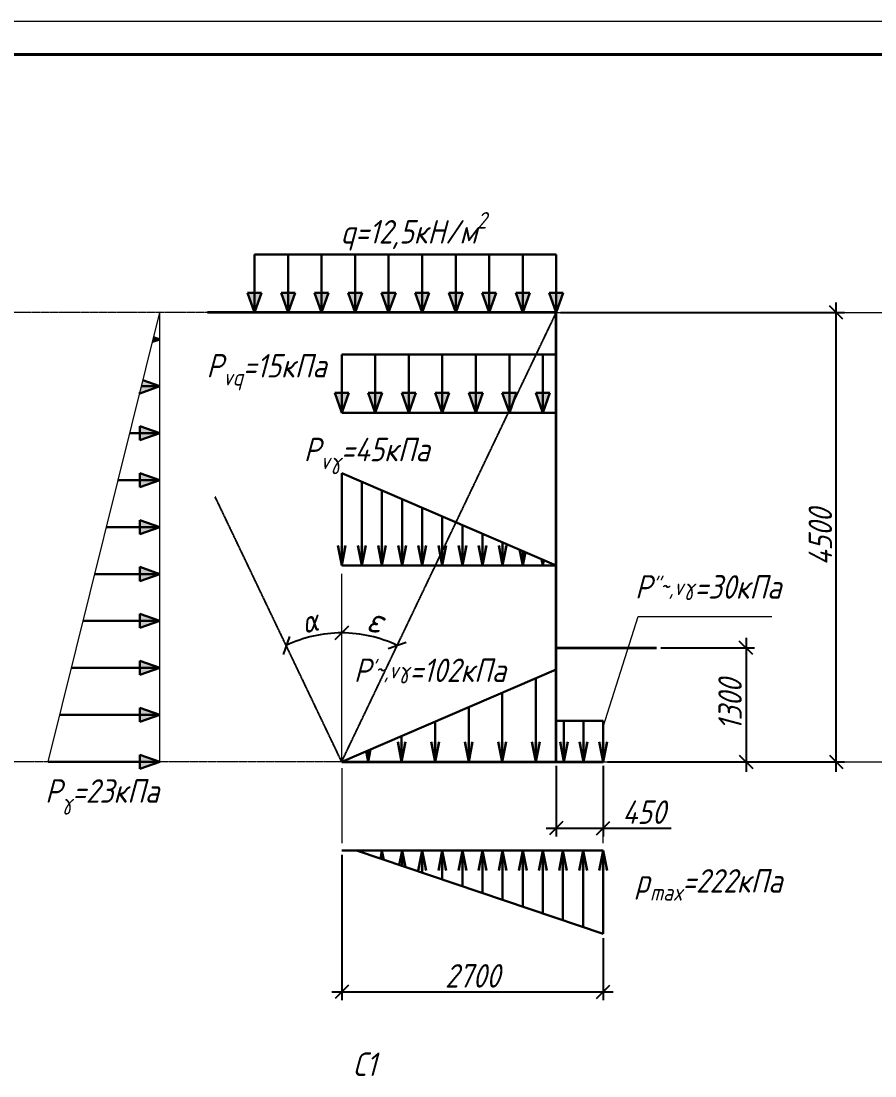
# Model space of a CAD drawing. Header units: millimetres. Extents: x -1004 to 900128, y -352756 to 107728.
# Drawn here: x 624064 to 636799, y -74635 to -58900 of the extents above; entities that cross this region are included whole.
import ezdxf

# ---------------------------------------------------------------- set-up
doc = ezdxf.new("R2010")
doc.units = ezdxf.units.MM
doc.linetypes.add('ACAD_ISO02W100', pattern=[15, 12, -3])
doc.linetypes.add('ACAD_ISO04W100', pattern=[30, 24, -3, 0, -3])
for name, color, linetype, lineweight in [('axles', 152, 'ACAD_ISO04W100', 20), ('basic', 95, 'Continuous', 30), ('frame', 173, 'Continuous', 40), ('hatch', 117, 'ACAD_ISO02W100', 25), ('size', 45, 'Continuous', 20), ('text', 13, 'Continuous', 20), ('thick', 42, 'Continuous', 35), ('thin', 153, 'Continuous', 18)]:
    doc.layers.add(name, color=color, linetype=linetype, lineweight=lineweight)
doc.styles.add('Structures', font='isocpeur.ttf', dxfattribs={"width": 0.85, "oblique": 15})
doc.styles.add('structures 5', font='isocpeur.ttf', dxfattribs={"width": 0.85, "oblique": 15, "height": 5})
doc.dimstyles.new('structures 3.5', dxfattribs={"dimtxt": 3.5, "dimasz": 2, "dimexe": 1.25, "dimexo": 0.625, "dimtad": 1, "dimtxsty": 'Structures', "dimblk": 'OBLIQUE', "dimcen": 2.5, "dimdle": 1.5, "dimadec": 0, "dimazin": 0, "dimtfac": 1, "dimtmove": 0, "dimatfit": 3, "dimfxl": 1, "dimarcsym": 0})

# ---------------------------------------------------------------- blocks, each defined once
blk = doc.blocks.new('_Oblique')
at = {"color": 0, "linetype": 'ByBlock', "lineweight": -2}
blk.add_line((-0.5, -0.5), (0.5, 0.5), dxfattribs=at)
blk = doc.blocks.new('*D1312')
at = {"layer": 'Defpoints', "color": 0, "transparency": 16777216}
for p in [(633541.9164979166, -68248.03548072313), (632746.5939600305, -69948.03548072313), (634876.6847062849, -69948.03548072313)]:
    blk.add_point(p, dxfattribs=at)
at = {"layer": 'size', "color": 0, "lineweight": -2, "transparency": 16777216}
for p, q in [((634876.6847062849, -68098.03548072313), (634876.6847062849, -70098.03548072313)), ((633604.4164979166, -68248.03548072313), (635001.6847062849, -68248.03548072313)), ((632809.0939600305, -69948.03548072313), (635001.6847062849, -69948.03548072313))]:
    blk.add_line(p, q, dxfattribs=at)
at = {"layer": 'size', "color": 0, "lineweight": -2, "transparency": 16777216, "xscale": 200, "yscale": 200, "zscale": 200}
for p, rotation in [((634876.6847062849, -68248.03548072313), 90), ((634876.6847062849, -69948.03548072313), 270)]:
    blk.add_blockref('_Oblique', p, dxfattribs=dict(at, rotation=rotation))
at = {"layer": 'size', "color": 0, "transparency": 16777216, "insert": (634639.1847062848, -69098.03548072331), "char_height": 350, "attachment_point": 5, "rotation": 90, "style": 'Structures'}
blk.add_mtext('1300', dxfattribs=at)
blk = doc.blocks.new('*D1313')
at = {"layer": 'Defpoints', "color": 0, "transparency": 16777216}
for p in [(632046.5939600302, -69948.0354807231), (632746.5939600302, -69948.0354807231), (632746.5939600302, -70937.75342193808)]:
    blk.add_point(p, dxfattribs=at)
at = {"layer": 'size', "color": 0, "lineweight": -2, "transparency": 16777216}
for p, q in [((632046.5939600302, -70010.5354807231), (632046.5939600302, -71062.75342193808)), ((632746.5939600302, -70010.5354807231), (632746.5939600302, -71062.75342193808)), ((631896.5939600302, -70937.75342193808), (632746.5939600302, -70937.75342193808)), ((632746.5939600302, -70937.75342193808), (633760.3761773811, -70937.75342193808))]:
    blk.add_line(p, q, dxfattribs=at)
at = {"layer": 'size', "color": 0, "lineweight": -2, "transparency": 16777216, "xscale": 200, "yscale": 200, "zscale": 200, "rotation": 180}
blk.add_blockref('_Oblique', (632046.5939600302, -70937.75342193808), dxfattribs=at)
at = {"layer": 'size', "color": 0, "lineweight": -2, "transparency": 16777216, "xscale": 200, "yscale": 200, "zscale": 200}
blk.add_blockref('_Oblique', (632746.5939600302, -70937.75342193808), dxfattribs=at)
at = {"layer": 'size', "color": 0, "transparency": 16777216, "insert": (633353.4850687056, -70700.25342193808), "char_height": 350, "attachment_point": 5, "style": 'Structures'}
blk.add_mtext('450', dxfattribs=at)
blk = doc.blocks.new('*D1314')
at = {"layer": 'Defpoints', "color": 0, "transparency": 16777216}
for p in [(632046.5939600305, -63248.03548072313), (636222.8869980572, -63248.03548072313), (632746.5939600305, -69948.03548072313)]:
    blk.add_point(p, dxfattribs=at)
at = {"layer": 'size', "color": 0, "lineweight": -2, "transparency": 16777216}
for p, q in [((632109.0939600305, -63248.03548072313), (636347.8869980572, -63248.03548072313)), ((636222.8869980572, -70098.03548072313), (636222.8869980572, -63098.03548072313)), ((632809.0939600305, -69948.03548072313), (636347.8869980572, -69948.03548072313))]:
    blk.add_line(p, q, dxfattribs=at)
at = {"layer": 'size', "color": 0, "lineweight": -2, "transparency": 16777216, "xscale": 200, "yscale": 200, "zscale": 200}
for p, rotation in [((636222.8869980572, -63248.03548072313), 90), ((636222.8869980572, -69948.03548072313), 270)]:
    blk.add_blockref('_Oblique', p, dxfattribs=dict(at, rotation=rotation))
at = {"layer": 'size', "color": 0, "transparency": 16777216, "insert": (635985.3869980571, -66598.03548072331), "char_height": 350, "attachment_point": 5, "rotation": 90, "style": 'Structures'}
blk.add_mtext('4500', dxfattribs=at)
blk = doc.blocks.new('*D1315')
at = {"layer": 'Defpoints', "color": 0, "transparency": 16777216}
for p in [(632046.5939600304, -63248.03548072312), (628846.5939600304, -67146.89117462594), (629130.9772646846, -68047.42872786247), (628846.5939600302, -69948.03548072312), (628846.5939600302, -69948.03548072312)]:
    blk.add_point(p, dxfattribs=at)
at = {"layer": 'size', "color": 0, "lineweight": -2, "transparency": 16777216}
blk.add_arc((628846.5939600302, -69948.03548072312), 1921.764786071798, 64.47030200946672, 89.9999999999994, dxfattribs=at)
at = {"layer": 'size', "color": 0, "lineweight": -2, "transparency": 16777216, "xscale": 200, "yscale": 200, "zscale": 200}
for p, rotation in [((628846.5939600302, -68026.2706946513), 179.9999999999994), ((629674.8339834802, -68213.90793162493), 334.4703020094668)]:
    blk.add_blockref('_Oblique', p, dxfattribs=dict(at, rotation=rotation))
at = {"layer": 'size', "color": 0, "transparency": 16777216, "insert": (629349.4754443546, -67833.15408385728), "char_height": 350, "attachment_point": 5, "rotation": 346.62446844601806, "style": 'Structures'}
blk.add_mtext('{\\H1.08333x;ε}', dxfattribs=at)
blk = doc.blocks.new('*D1316')
at = {"layer": 'Defpoints', "color": 0, "transparency": 16777216}
for p in [(625646.5939600302, -63248.03548072311), (628846.5939600302, -63498.03548072308), (628562.2106553758, -68047.42872786243), (628846.5939600302, -69948.03548072313), (628846.5939600302, -69948.03548072313)]:
    blk.add_point(p, dxfattribs=at)
at = {"layer": 'size', "color": 0, "lineweight": -2, "transparency": 16777216}
blk.add_arc((628846.5939600302, -69948.03548072313), 1921.764786071828, 89.99999999999959, 115.5296979905329, dxfattribs=at)
at = {"layer": 'size', "color": 0, "lineweight": -2, "transparency": 16777216, "xscale": 200, "yscale": 200, "zscale": 200}
for p, rotation in [((628846.5939600302, -68026.27069465129), 359.9999999999996), ((628018.3539365804, -68213.90793162488), 205.5296979905329)]:
    blk.add_blockref('_Oblique', p, dxfattribs=dict(at, rotation=rotation))
at = {"layer": 'size', "color": 0, "transparency": 16777216, "insert": (628371.1151954543, -67849.24875014645), "char_height": 350, "width": 756.4295596564855, "attachment_point": 5, "rotation": 12.764848995266489, "style": 'Structures'}
blk.add_mtext('{\\H0.95833x;α}', dxfattribs=at)
blk = doc.blocks.new('*D1317')
at = {"layer": 'Defpoints', "color": 0, "transparency": 16777216}
for p in [(628846.5939600302, -71274.48876982012), (632746.5939600302, -72516.79795315876), (632746.5939600302, -73379.756620002)]:
    blk.add_point(p, dxfattribs=at)
at = {"layer": 'size', "color": 0, "lineweight": -2, "transparency": 16777216}
for p, q in [((628846.5939600302, -71336.98876982012), (628846.5939600302, -73504.756620002)), ((632746.5939600302, -72579.29795315876), (632746.5939600302, -73504.756620002)), ((628696.5939600302, -73379.756620002), (632896.5939600302, -73379.756620002))]:
    blk.add_line(p, q, dxfattribs=at)
at = {"layer": 'size', "color": 0, "lineweight": -2, "transparency": 16777216, "xscale": 200, "yscale": 200, "zscale": 200, "rotation": 180}
blk.add_blockref('_Oblique', (628846.5939600302, -73379.756620002), dxfattribs=at)
at = {"layer": 'size', "color": 0, "lineweight": -2, "transparency": 16777216, "xscale": 200, "yscale": 200, "zscale": 200}
blk.add_blockref('_Oblique', (632746.5939600302, -73379.756620002), dxfattribs=at)
at = {"layer": 'size', "color": 0, "transparency": 16777216, "insert": (630796.5939600302, -73142.256620002), "char_height": 350, "attachment_point": 5, "style": 'Structures'}
blk.add_mtext('2700', dxfattribs=at)

msp = doc.modelspace()

# ---------------------------------------------------------------- hatches: boundary and pattern name
at = {"layer": 'basic'}
h = msp.add_hatch(color=256, dxfattribs=at)
h.dxf.hatch_style = 1
h.paths.add_polyline_path([(627441.6687876916, -62953.37911786143), (627546.5939600302, -63248.03548072311), (627546.5939600302, -62953.37911786143)])
h.paths.add_polyline_path([(627546.5939600302, -62953.37911786143), (627546.5939600302, -63248.03548072311), (627651.5191323688, -62953.37911786143)])
h = msp.add_hatch(color=256, dxfattribs=at)
h.dxf.hatch_style = 1
h.paths.add_polyline_path([(627941.6687876916, -62953.37911786143), (628046.5939600302, -63248.03548072311), (628046.5939600302, -62953.37911786143)])
h.paths.add_polyline_path([(628046.5939600302, -62953.37911786143), (628046.5939600302, -63248.03548072311), (628151.5191323688, -62953.37911786143)])
h = msp.add_hatch(color=256, dxfattribs=at)
h.dxf.hatch_style = 1
h.paths.add_polyline_path([(628441.6687876916, -62953.37911786143), (628546.5939600302, -63248.03548072311), (628546.5939600302, -62953.37911786143)])
h.paths.add_polyline_path([(628546.5939600302, -62953.37911786143), (628546.5939600302, -63248.03548072311), (628651.5191323688, -62953.37911786143)])
h = msp.add_hatch(color=256, dxfattribs=at)
h.dxf.hatch_style = 1
h.paths.add_polyline_path([(628941.6687876916, -62953.37911786143), (629046.5939600302, -63248.03548072311), (629046.5939600302, -62953.37911786143)])
h.paths.add_polyline_path([(629046.5939600302, -62953.37911786143), (629046.5939600302, -63248.03548072311), (629151.5191323688, -62953.37911786143)])
h = msp.add_hatch(color=256, dxfattribs=at)
h.dxf.hatch_style = 1
h.paths.add_polyline_path([(629441.6687876916, -62953.37911786143), (629546.5939600302, -63248.03548072311), (629546.5939600302, -62953.37911786143)])
h.paths.add_polyline_path([(629546.5939600302, -62953.37911786143), (629546.5939600302, -63248.03548072311), (629651.5191323688, -62953.37911786143)])
h = msp.add_hatch(color=256, dxfattribs=at)
h.dxf.hatch_style = 1
h.paths.add_polyline_path([(629941.6687876916, -62953.37911786143), (630046.5939600302, -63248.03548072311), (630046.5939600302, -62953.37911786143)])
h.paths.add_polyline_path([(630046.5939600302, -62953.37911786143), (630046.5939600302, -63248.03548072311), (630151.5191323688, -62953.37911786143)])
h = msp.add_hatch(color=256, dxfattribs=at)
h.dxf.hatch_style = 1
h.paths.add_polyline_path([(630441.6687876916, -62953.37911786143), (630546.5939600302, -63248.03548072311), (630546.5939600302, -62953.37911786143)])
h.paths.add_polyline_path([(630546.5939600302, -62953.37911786143), (630546.5939600302, -63248.03548072311), (630651.5191323688, -62953.37911786143)])
h = msp.add_hatch(color=256, dxfattribs=at)
h.dxf.hatch_style = 1
h.paths.add_polyline_path([(630941.6687876916, -62953.37911786143), (631046.5939600302, -63248.03548072311), (631046.5939600302, -62953.37911786143)])
h.paths.add_polyline_path([(631046.5939600302, -62953.37911786143), (631046.5939600302, -63248.03548072311), (631151.5191323688, -62953.37911786143)])
h = msp.add_hatch(color=256, dxfattribs=at)
h.dxf.hatch_style = 1
h.paths.add_polyline_path([(631441.6687876916, -62953.37911786143), (631546.5939600302, -63248.03548072311), (631546.5939600302, -62953.37911786143)])
h.paths.add_polyline_path([(631546.5939600302, -62953.37911786143), (631546.5939600302, -63248.03548072311), (631651.5191323688, -62953.37911786143)])
h = msp.add_hatch(color=256, dxfattribs=at)
h.dxf.hatch_style = 1
h.paths.add_polyline_path([(631941.6687876916, -62953.37911786143), (632046.5939600302, -63248.03548072311), (632046.5939600302, -62953.37911786143)])
h.paths.add_polyline_path([(632046.5939600302, -62953.37911786143), (632046.5939600302, -63248.03548072311), (632151.5191323688, -62953.37911786143)])
h = msp.add_hatch(color=256, dxfattribs=at)
h.dxf.hatch_style = 1
h.paths.add_polyline_path([(626040.2662407116, -63615.5495382162), (626032.2021924236, -63648.03548072311), (626131.4949654291, -63648.03548072311)])
h.paths.add_polyline_path([(626131.4949654291, -63648.03548072311), (626032.2021924236, -63648.03548072311), (626022.5742860751, -63686.82141068392)])
h.paths.add_polyline_path([(626131.4949654291, -64348.03548072311), (625858.4398396639, -64348.03548072311), (625846.4370961367, -64396.38841987021), (625871.471881755, -64440.62797253815)])
h.paths.add_polyline_path([(625880.615972456, -64258.69913882915), (625858.4398396639, -64348.03548072311), (626131.4949654291, -64348.03548072311)])
h.paths.add_polyline_path([(625846.4370961367, -64396.38841987021), (625836.8386025674, -64435.05586072737), (625836.8386025674, -64452.96065306172), (625871.471881755, -64440.62797253815)])
h = msp.add_hatch(color=256, dxfattribs=at)
h.dxf.hatch_style = 1
h.paths.add_polyline_path([(628741.6687876916, -64446.8325124066), (628846.5939600302, -64741.48887526827), (628846.5939600302, -64446.8325124066)])
h.paths.add_polyline_path([(628846.5939600302, -64446.8325124066), (628846.5939600302, -64741.48887526827), (628951.5191323688, -64446.8325124066)])
h = msp.add_hatch(color=256, dxfattribs=at)
h.dxf.hatch_style = 1
h.paths.add_polyline_path([(629241.6687876916, -64446.8325124066), (629346.5939600302, -64741.48887526827), (629346.5939600302, -64446.8325124066)])
h.paths.add_polyline_path([(629346.5939600302, -64446.8325124066), (629346.5939600302, -64741.48887526827), (629451.5191323688, -64446.8325124066)])
h = msp.add_hatch(color=256, dxfattribs=at)
h.dxf.hatch_style = 1
h.paths.add_polyline_path([(629741.6687876916, -64446.8325124066), (629846.5939600302, -64741.48887526827), (629846.5939600302, -64446.8325124066)])
h.paths.add_polyline_path([(629846.5939600302, -64446.8325124066), (629846.5939600302, -64741.48887526827), (629951.5191323688, -64446.8325124066)])
h = msp.add_hatch(color=256, dxfattribs=at)
h.dxf.hatch_style = 1
h.paths.add_polyline_path([(630241.6687876916, -64446.8325124066), (630346.5939600302, -64741.48887526827), (630346.5939600302, -64446.8325124066)])
h.paths.add_polyline_path([(630346.5939600302, -64446.8325124066), (630346.5939600302, -64741.48887526827), (630451.5191323688, -64446.8325124066)])
h = msp.add_hatch(color=256, dxfattribs=at)
h.dxf.hatch_style = 1
h.paths.add_polyline_path([(630741.6687876916, -64446.8325124066), (630846.5939600302, -64741.48887526827), (630846.5939600302, -64446.8325124066)])
h.paths.add_polyline_path([(630846.5939600302, -64446.8325124066), (630846.5939600302, -64741.48887526827), (630951.5191323688, -64446.8325124066)])
h = msp.add_hatch(color=256, dxfattribs=at)
h.dxf.hatch_style = 1
h.paths.add_polyline_path([(631241.6687876916, -64446.8325124066), (631346.5939600302, -64741.48887526827), (631346.5939600302, -64446.8325124066)])
h.paths.add_polyline_path([(631346.5939600302, -64446.8325124066), (631346.5939600302, -64741.48887526827), (631451.5191323688, -64446.8325124066)])
h = msp.add_hatch(color=256, dxfattribs=at)
h.dxf.hatch_style = 1
h.paths.add_polyline_path([(631741.6687876916, -64446.8325124066), (631846.5939600302, -64741.48887526827), (631846.5939600302, -64446.8325124066)])
h.paths.add_polyline_path([(631846.5939600302, -64446.8325124066), (631846.5939600302, -64741.48887526827), (631951.5191323688, -64446.8325124066)])
h = msp.add_hatch(color=256, dxfattribs=at)
h.dxf.hatch_style = 1
h.paths.add_polyline_path([(625836.8386025674, -64943.11030838449), (626131.4949654291, -65048.03548072311), (625836.8386025674, -65048.03548072311)])
h.paths.add_polyline_path([(625836.8386025674, -65048.03548072311), (626131.4949654291, -65048.03548072311), (625836.8386025674, -65152.96065306172)])
h = msp.add_hatch(color=256, dxfattribs=at)
h.dxf.hatch_style = 1
h.paths.add_polyline_path([(625836.8386025674, -65643.1103083845), (626131.4949654291, -65748.0354807231), (625836.8386025674, -65748.0354807231)])
h.paths.add_polyline_path([(625836.8386025674, -65748.0354807231), (626131.4949654291, -65748.0354807231), (625836.8386025674, -65852.96065306172)])
h = msp.add_hatch(color=256, dxfattribs=at)
h.dxf.hatch_style = 1
h.paths.add_polyline_path([(625836.8386025674, -66343.1103083845), (626131.4949654291, -66448.0354807231), (625836.8386025674, -66448.0354807231)])
h.paths.add_polyline_path([(625836.8386025674, -66448.0354807231), (626131.4949654291, -66448.0354807231), (625836.8386025674, -66552.96065306172)])
h = msp.add_hatch(color=256, dxfattribs=at)
h.dxf.hatch_style = 1
h.paths.add_polyline_path([(628787.8620873945, -66724.1988610216), (628846.5939600302, -66724.1988610216), (628846.5939600302, -67018.85522388329)])
h.paths.add_polyline_path([(628846.5939600302, -66724.1988610216), (628905.325832666, -66724.1988610216), (628846.5939600302, -67018.85522388329)])
h = msp.add_hatch(color=256, dxfattribs=at)
h.dxf.hatch_style = 1
h.paths.add_polyline_path([(629087.8620873945, -66724.1988610216), (629146.5939600302, -66724.1988610216), (629146.5939600302, -67018.85522388329)])
h.paths.add_polyline_path([(629146.5939600302, -66724.1988610216), (629205.325832666, -66724.1988610216), (629146.5939600302, -67018.85522388329)])
h = msp.add_hatch(color=256, dxfattribs=at)
h.dxf.hatch_style = 1
h.paths.add_polyline_path([(629387.8620873945, -66724.1988610216), (629446.5939600302, -66724.1988610216), (629446.5939600302, -67018.85522388329)])
h.paths.add_polyline_path([(629446.5939600302, -66724.1988610216), (629505.325832666, -66724.1988610216), (629446.5939600302, -67018.85522388329)])
h = msp.add_hatch(color=256, dxfattribs=at)
h.dxf.hatch_style = 1
h.paths.add_polyline_path([(629687.8620873945, -66724.1988610216), (629746.5939600302, -66724.1988610216), (629746.5939600302, -67018.85522388329)])
h.paths.add_polyline_path([(629746.5939600302, -66724.1988610216), (629805.325832666, -66724.1988610216), (629746.5939600302, -67018.85522388329)])
h = msp.add_hatch(color=256, dxfattribs=at)
h.dxf.hatch_style = 1
h.paths.add_polyline_path([(629987.8620873945, -66724.1988610216), (630046.5939600302, -66724.1988610216), (630046.5939600302, -67018.85522388329)])
h.paths.add_polyline_path([(630046.5939600302, -66724.1988610216), (630105.325832666, -66724.1988610216), (630046.5939600302, -67018.85522388329)])
h = msp.add_hatch(color=256, dxfattribs=at)
h.dxf.hatch_style = 1
h.paths.add_polyline_path([(630287.8620873945, -66724.1988610216), (630346.5939600302, -66724.1988610216), (630346.5939600302, -67018.85522388329)])
h.paths.add_polyline_path([(630346.5939600302, -66724.1988610216), (630405.325832666, -66724.1988610216), (630346.5939600302, -67018.85522388329)])
h = msp.add_hatch(color=256, dxfattribs=at)
h.dxf.hatch_style = 1
h.paths.add_polyline_path([(630587.8620873945, -66724.1988610216), (630646.5939600302, -66724.1988610216), (630646.5939600302, -67018.85522388329)])
h.paths.add_polyline_path([(630646.5939600302, -66724.1988610216), (630705.325832666, -66724.1988610216), (630646.5939600302, -67018.85522388329)])
h = msp.add_hatch(color=256, dxfattribs=at)
h.dxf.hatch_style = 1
h.paths.add_polyline_path([(630887.8620873945, -66724.1988610216), (630946.5939600302, -66724.1988610216), (630946.5939600302, -67018.85522388329)])
h.paths.add_polyline_path([(630946.5939600302, -66724.1988610216), (631005.325832666, -66724.1988610216), (630946.5939600302, -67018.85522388329)])
h = msp.add_hatch(color=256, dxfattribs=at)
h.dxf.hatch_style = 1
h.paths.add_polyline_path([(631187.8620873945, -66724.1988610216), (631246.5939600302, -66724.1988610216), (631246.5939600302, -67018.85522388329)])
h.paths.add_polyline_path([(631246.5939600302, -66724.1988610216), (631305.325832666, -66724.1988610216), (631246.5939600302, -67018.85522388329)])
h = msp.add_hatch(color=256, dxfattribs=at)
h.dxf.hatch_style = 1
h.paths.add_polyline_path([(631586.0080837018, -66821.11553323065), (631546.5939600302, -66804.19417931445), (631546.5939600302, -67018.85522388329)])
h.paths.add_polyline_path([(631546.5939600302, -66804.19417931445), (631499.8029259415, -66784.10575480654), (631546.5939600302, -67018.85522388329)])
h.paths.add_polyline_path([(631862.3596094989, -66939.75934762222), (631846.5939600302, -66932.99080605575), (631846.5939600302, -67018.85522388329)])
h.paths.add_polyline_path([(631846.5939600302, -66932.99080605575), (631827.8775463947, -66924.95543625258), (631846.5939600302, -67018.85522388329)])
h = msp.add_hatch(color=256, dxfattribs=at)
h.dxf.hatch_style = 1
h.paths.add_polyline_path([(625836.8386025674, -67043.1103083845), (626131.4949654291, -67148.0354807231), (625836.8386025674, -67148.0354807231)])
h.paths.add_polyline_path([(625836.8386025674, -67148.0354807231), (626131.4949654291, -67148.0354807231), (625836.8386025674, -67252.96065306172)])
h = msp.add_hatch(color=256, dxfattribs=at)
h.dxf.hatch_style = 1
h.paths.add_polyline_path([(625836.8386025674, -67743.1103083845), (626131.4949654291, -67848.0354807231), (625836.8386025674, -67848.0354807231)])
h.paths.add_polyline_path([(625836.8386025674, -67848.0354807231), (626131.4949654291, -67848.0354807231), (625836.8386025674, -67952.96065306172)])
h = msp.add_hatch(color=256, dxfattribs=at)
h.dxf.hatch_style = 1
h.paths.add_polyline_path([(625836.8386025674, -68443.1103083845), (626131.4949654291, -68548.0354807231), (625836.8386025674, -68548.0354807231)])
h.paths.add_polyline_path([(625836.8386025674, -68548.0354807231), (626131.4949654291, -68548.0354807231), (625836.8386025674, -68652.96065306172)])
h = msp.add_hatch(color=256, dxfattribs=at)
h.dxf.hatch_style = 1
h.paths.add_polyline_path([(625836.8386025674, -69143.1103083845), (626131.4949654291, -69248.0354807231), (625836.8386025674, -69248.0354807231)])
h.paths.add_polyline_path([(625836.8386025674, -69248.0354807231), (626131.4949654291, -69248.0354807231), (625836.8386025674, -69352.96065306172)])
h = msp.add_hatch(color=256, dxfattribs=at)
h.dxf.hatch_style = 1
h.paths.add_polyline_path([(629798.9789075262, -69653.37911786143), (629740.2470348905, -69653.37911786143), (629740.2470348905, -69948.0354807231)])
h.paths.add_polyline_path([(629740.2470348905, -69653.37911786143), (629681.5151622547, -69653.37911786143), (629740.2470348905, -69948.0354807231)])
h = msp.add_hatch(color=256, dxfattribs=at)
h.dxf.hatch_style = 1
h.paths.add_polyline_path([(630298.9789075262, -69653.37911786143), (630240.2470348905, -69653.37911786143), (630240.2470348905, -69948.0354807231)])
h.paths.add_polyline_path([(630240.2470348905, -69653.37911786143), (630181.5151622547, -69653.37911786143), (630240.2470348905, -69948.0354807231)])
h = msp.add_hatch(color=256, dxfattribs=at)
h.dxf.hatch_style = 1
h.paths.add_polyline_path([(630798.9789075262, -69653.37911786143), (630740.2470348905, -69653.37911786143), (630740.2470348905, -69948.0354807231)])
h.paths.add_polyline_path([(630740.2470348905, -69653.37911786143), (630681.5151622547, -69653.37911786143), (630740.2470348905, -69948.0354807231)])
h = msp.add_hatch(color=256, dxfattribs=at)
h.dxf.hatch_style = 1
h.paths.add_polyline_path([(631298.9789075262, -69653.37911786143), (631240.2470348905, -69653.37911786143), (631240.2470348905, -69948.0354807231)])
h.paths.add_polyline_path([(631240.2470348905, -69653.37911786143), (631181.5151622547, -69653.37911786143), (631240.2470348905, -69948.0354807231)])
h = msp.add_hatch(color=256, dxfattribs=at)
h.dxf.hatch_style = 1
h.paths.add_polyline_path([(631798.9789075262, -69653.37911786143), (631740.2470348905, -69653.37911786143), (631740.2470348905, -69948.0354807231)])
h.paths.add_polyline_path([(631740.2470348905, -69653.37911786143), (631681.5151622547, -69653.37911786143), (631740.2470348905, -69948.0354807231)])
h = msp.add_hatch(color=256, dxfattribs=at)
h.dxf.hatch_style = 1
h.paths.add_polyline_path([(632219.9049326477, -69653.37911786143), (632161.1730600119, -69653.37911786143), (632161.1730600119, -69948.0354807231)])
h.paths.add_polyline_path([(632161.1730600119, -69653.37911786143), (632102.4411873762, -69653.37911786143), (632161.1730600119, -69948.0354807231)])
h = msp.add_hatch(color=256, dxfattribs=at)
h.dxf.hatch_style = 1
h.paths.add_polyline_path([(632512.6153826568, -69653.37911786143), (632453.883510021, -69653.37911786143), (632453.883510021, -69948.0354807231)])
h.paths.add_polyline_path([(632453.883510021, -69653.37911786143), (632395.1516373854, -69653.37911786143), (632453.883510021, -69948.0354807231)])
h = msp.add_hatch(color=256, dxfattribs=at)
h.dxf.hatch_style = 1
h.paths.add_polyline_path([(632805.325832666, -69653.37911786143), (632746.5939600302, -69653.37911786143), (632746.5939600302, -69948.0354807231)])
h.paths.add_polyline_path([(632746.5939600302, -69653.37911786143), (632687.8620873945, -69653.37911786143), (632746.5939600302, -69948.0354807231)])
h = msp.add_hatch(color=256, dxfattribs=at)
h.dxf.hatch_style = 1
h.paths.add_polyline_path([(625836.8386025674, -69843.1103083845), (626131.4949654291, -69948.0354807231), (625836.8386025674, -69948.0354807231)])
h.paths.add_polyline_path([(625836.8386025674, -69948.0354807231), (626131.4949654291, -69948.0354807231), (625836.8386025674, -70052.96065306172)])
h = msp.add_hatch(color=256, dxfattribs=at)
h.dxf.hatch_style = 1
h.paths.add_polyline_path([(629277.0859037803, -69763.21578007538), (629240.2470348905, -69779.03152022863), (629240.2470348905, -69948.0354807231)])
h.paths.add_polyline_path([(629240.2470348905, -69779.03152022863), (629209.216052938, -69792.35380622846), (629240.2470348905, -69948.0354807231)])
h = msp.add_hatch(color=256, dxfattribs=at)
h.dxf.hatch_style = 1
h.paths.add_polyline_path([(629746.5939600302, -71274.48876982012), (629746.5939600302, -71504.045901524), (629795.6510084176, -71520.60677699113)])
h.paths.add_polyline_path([(629746.5939600302, -71274.48876982012), (629703.7226214416, -71489.57322282002), (629746.5939600302, -71504.045901524)])
h.paths.add_polyline_path([(629446.5939600302, -71274.48876982012), (629446.5939600302, -71402.77069636053), (629474.0081929525, -71412.02530323919)])
h.paths.add_polyline_path([(629446.5939600302, -71274.48876982012), (629422.6364472895, -71394.68302296713), (629446.5939600302, -71402.77069636053)])
h.paths.add_polyline_path([(629146.5939600302, -71274.48876982012), (629141.5502731375, -71299.79282311423), (629146.5939600302, -71301.49549119704)])
h.paths.add_polyline_path([(629146.5939600302, -71274.48876982012), (629146.5939600302, -71301.49549119704), (629152.3653774876, -71303.4438294873)])
h = msp.add_hatch(color=256, dxfattribs=at)
h.dxf.hatch_style = 1
h.paths.add_polyline_path([(629987.8620873945, -71569.14513268179), (630046.5939600302, -71569.14513268179), (630046.5939600302, -71274.48876982012)])
h.paths.add_polyline_path([(630046.5939600302, -71569.14513268179), (630105.325832666, -71569.14513268179), (630046.5939600302, -71274.48876982012)])
h = msp.add_hatch(color=256, dxfattribs=at)
h.dxf.hatch_style = 1
h.paths.add_polyline_path([(630287.8620873945, -71569.14513268179), (630346.5939600302, -71569.14513268179), (630346.5939600302, -71274.48876982012)])
h.paths.add_polyline_path([(630346.5939600302, -71569.14513268179), (630405.325832666, -71569.14513268179), (630346.5939600302, -71274.48876982012)])
h = msp.add_hatch(color=256, dxfattribs=at)
h.dxf.hatch_style = 1
h.paths.add_polyline_path([(630587.8620873945, -71569.14513268179), (630646.5939600302, -71569.14513268179), (630646.5939600302, -71274.48876982012)])
h.paths.add_polyline_path([(630646.5939600302, -71569.14513268179), (630705.325832666, -71569.14513268179), (630646.5939600302, -71274.48876982012)])
h = msp.add_hatch(color=256, dxfattribs=at)
h.dxf.hatch_style = 1
h.paths.add_polyline_path([(630887.8620873945, -71569.14513268179), (630946.5939600302, -71569.14513268179), (630946.5939600302, -71274.48876982012)])
h.paths.add_polyline_path([(630946.5939600302, -71569.14513268179), (631005.325832666, -71569.14513268179), (630946.5939600302, -71274.48876982012)])
h = msp.add_hatch(color=256, dxfattribs=at)
h.dxf.hatch_style = 1
h.paths.add_polyline_path([(631187.8620873945, -71569.14513268179), (631246.5939600302, -71569.14513268179), (631246.5939600302, -71274.48876982012)])
h.paths.add_polyline_path([(631246.5939600302, -71569.14513268179), (631305.325832666, -71569.14513268179), (631246.5939600302, -71274.48876982012)])
h = msp.add_hatch(color=256, dxfattribs=at)
h.dxf.hatch_style = 1
h.paths.add_polyline_path([(631487.8620873945, -71569.14513268179), (631546.5939600302, -71569.14513268179), (631546.5939600302, -71274.48876982012)])
h.paths.add_polyline_path([(631546.5939600302, -71569.14513268179), (631605.325832666, -71569.14513268179), (631546.5939600302, -71274.48876982012)])
h = msp.add_hatch(color=256, dxfattribs=at)
h.dxf.hatch_style = 1
h.paths.add_polyline_path([(631787.8620873945, -71569.14513268179), (631846.5939600302, -71569.14513268179), (631846.5939600302, -71274.48876982012)])
h.paths.add_polyline_path([(631846.5939600302, -71569.14513268179), (631905.325832666, -71569.14513268179), (631846.5939600302, -71274.48876982012)])
h = msp.add_hatch(color=256, dxfattribs=at)
h.dxf.hatch_style = 1
h.paths.add_polyline_path([(632087.8620873945, -71569.14513268179), (632146.5939600302, -71569.14513268179), (632146.5939600302, -71274.48876982012)])
h.paths.add_polyline_path([(632146.5939600302, -71569.14513268179), (632205.325832666, -71569.14513268179), (632146.5939600302, -71274.48876982012)])
h = msp.add_hatch(color=256, dxfattribs=at)
h.dxf.hatch_style = 1
h.paths.add_polyline_path([(632387.8620873945, -71569.14513268179), (632446.5939600302, -71569.14513268179), (632446.5939600302, -71274.48876982012)])
h.paths.add_polyline_path([(632446.5939600302, -71569.14513268179), (632505.325832666, -71569.14513268179), (632446.5939600302, -71274.48876982012)])
h = msp.add_hatch(color=256, dxfattribs=at)
h.dxf.hatch_style = 1
h.paths.add_polyline_path([(632687.8620873945, -71569.14513268179), (632746.5939600302, -71569.14513268179), (632746.5939600302, -71274.48876982012)])
h.paths.add_polyline_path([(632746.5939600302, -71569.14513268179), (632805.325832666, -71569.14513268179), (632746.5939600302, -71274.48876982012)])

# ---------------------------------------------------------------- linework, layer by layer
at = {"layer": 'axles', "ltscale": 0.2}
for p, q in [((626844.8778712314, -63248.03548072311), (617816.3595909134, -63248.03548072311)), ((628846.5939600302, -69948.0354807231), (618366.3595909134, -69948.0354807231))]:
    msp.add_line(p, q, dxfattribs=at)
at = {"layer": 'axles', "ltscale": 0.4}
for p, q in [((632046.5939600302, -63248.03548072311), (648403.3969017018, -63248.03548072311)), ((632746.5939600302, -69948.0354807231), (645203.3969017018, -69948.0354807231))]:
    msp.add_line(p, q, dxfattribs=at)
at = {"layer": 'basic'}
for p, q in [((627546.5939600302, -63248.03548072311), (627546.5939600302, -62381.50218278708)), ((632046.5939600302, -62381.50218278708), (627546.5939600302, -62381.50218278707)), ((628046.5939600302, -63248.03548072311), (628046.5939600302, -62381.50218278708)), ((628546.5939600302, -63248.03548072311), (628546.5939600302, -62381.50218278708)), ((629046.5939600302, -63248.03548072311), (629046.5939600302, -62381.50218278708)), ((629546.5939600302, -63248.03548072311), (629546.5939600302, -62381.50218278708)), ((630046.5939600302, -63248.03548072311), (630046.5939600302, -62381.50218278708)), ((630546.5939600302, -63248.03548072311), (630546.5939600302, -62381.50218278708)), ((631046.5939600302, -63248.03548072311), (631046.5939600302, -62381.50218278708)), ((631546.5939600302, -63248.03548072311), (631546.5939600302, -62381.50218278708)), ((632046.5939600302, -63248.03548072311), (632046.5939600302, -62381.50218278708)), ((627546.5939600302, -63248.03548072311), (627441.6687876916, -62953.37911786143)), ((627651.5191323688, -62953.37911786143), (627441.6687876916, -62953.37911786143)), ((627546.5939600302, -63248.03548072311), (627651.5191323688, -62953.37911786143)), ((628046.5939600302, -63248.03548072311), (627941.6687876916, -62953.37911786143)), ((628151.5191323688, -62953.37911786143), (627941.6687876916, -62953.37911786143)), ((628046.5939600302, -63248.03548072311), (628151.5191323688, -62953.37911786143)), ((628546.5939600302, -63248.03548072311), (628441.6687876916, -62953.37911786143)), ((628651.5191323688, -62953.37911786143), (628441.6687876916, -62953.37911786143)), ((628546.5939600302, -63248.03548072311), (628651.5191323688, -62953.37911786143)), ((629046.5939600302, -63248.03548072311), (628941.6687876916, -62953.37911786143)), ((629151.5191323688, -62953.37911786143), (628941.6687876916, -62953.37911786143)), ((629046.5939600302, -63248.03548072311), (629151.5191323688, -62953.37911786143)), ((629546.5939600302, -63248.03548072311), (629441.6687876916, -62953.37911786143)), ((629651.5191323688, -62953.37911786143), (629441.6687876916, -62953.37911786143)), ((629546.5939600302, -63248.03548072311), (629651.5191323688, -62953.37911786143)), ((630046.5939600302, -63248.03548072311), (629941.6687876916, -62953.37911786143)), ((630151.5191323688, -62953.37911786143), (629941.6687876916, -62953.37911786143)), ((630046.5939600302, -63248.03548072311), (630151.5191323688, -62953.37911786143)), ((630546.5939600302, -63248.03548072311), (630441.6687876916, -62953.37911786143)), ((630651.5191323688, -62953.37911786143), (630441.6687876916, -62953.37911786143)), ((630546.5939600302, -63248.03548072311), (630651.5191323688, -62953.37911786143)), ((631046.5939600302, -63248.03548072311), (630941.6687876916, -62953.37911786143)), ((631151.5191323688, -62953.37911786143), (630941.6687876916, -62953.37911786143)), ((631046.5939600302, -63248.03548072311), (631151.5191323688, -62953.37911786143)), ((631546.5939600302, -63248.03548072311), (631441.6687876916, -62953.37911786143)), ((631651.5191323688, -62953.37911786143), (631441.6687876916, -62953.37911786143)), ((631546.5939600302, -63248.03548072311), (631651.5191323688, -62953.37911786143)), ((632046.5939600302, -63248.03548072311), (631941.6687876916, -62953.37911786143)), ((632151.5191323688, -62953.37911786143), (631941.6687876916, -62953.37911786143)), ((632046.5939600302, -63248.03548072311), (632151.5191323688, -62953.37911786143)), ((626131.4949654291, -63648.03548072311), (626022.5742860751, -63686.82141068392)), ((626131.4949654291, -63648.03548072311), (626032.2021924236, -63648.03548072311)), ((626131.4949654291, -63648.03548072311), (626040.2662407116, -63615.5495382162)), ((628846.5939600302, -64741.48887526827), (628846.5939600302, -63874.95557733226)), ((628846.5939600302, -63874.95557733226), (632046.5939600302, -63874.95557733226)), ((629346.5939600302, -64741.48887526827), (629346.5939600302, -63874.95557733226)), ((629846.5939600302, -64741.48887526827), (629846.5939600302, -63874.95557733226)), ((630346.5939600302, -64741.48887526827), (630346.5939600302, -63874.95557733226)), ((630846.5939600302, -64741.48887526827), (630846.5939600302, -63874.95557733226)), ((631346.5939600302, -64741.48887526827), (631346.5939600302, -63874.95557733226)), ((631846.5939600302, -64741.48887526827), (631846.5939600302, -63874.95557733226)), ((626131.4949654291, -64348.03548072311), (625836.8386025674, -64452.96065306172)), ((626131.4949654291, -64348.03548072311), (625858.4398396639, -64348.03548072311)), ((626131.4949654291, -64348.03548072311), (625880.615972456, -64258.69913882915)), ((625836.8386025674, -64452.96065306172), (625836.8386025674, -64435.05586072739)), ((628846.5939600302, -64741.48887526827), (628741.6687876916, -64446.8325124066)), ((628951.5191323688, -64446.8325124066), (628741.6687876916, -64446.8325124066)), ((628846.5939600302, -64741.48887526827), (628951.5191323688, -64446.8325124066)), ((629346.5939600302, -64741.48887526827), (629241.6687876916, -64446.8325124066)), ((629451.5191323688, -64446.8325124066), (629241.6687876916, -64446.8325124066)), ((629346.5939600302, -64741.48887526827), (629451.5191323688, -64446.8325124066)), ((629846.5939600302, -64741.48887526827), (629741.6687876916, -64446.8325124066)), ((629951.5191323688, -64446.8325124066), (629741.6687876916, -64446.8325124066)), ((629846.5939600302, -64741.48887526827), (629951.5191323688, -64446.8325124066)), ((630346.5939600302, -64741.48887526827), (630241.6687876916, -64446.8325124066)), ((630451.5191323688, -64446.8325124066), (630241.6687876916, -64446.8325124066)), ((630346.5939600302, -64741.48887526827), (630451.5191323688, -64446.8325124066)), ((630846.5939600302, -64741.48887526827), (630741.6687876916, -64446.8325124066)), ((630951.5191323688, -64446.8325124066), (630741.6687876916, -64446.8325124066)), ((630846.5939600302, -64741.48887526827), (630951.5191323688, -64446.8325124066)), ((631346.5939600302, -64741.48887526827), (631241.6687876916, -64446.8325124066)), ((631451.5191323688, -64446.8325124066), (631241.6687876916, -64446.8325124066)), ((631346.5939600302, -64741.48887526827), (631451.5191323688, -64446.8325124066)), ((631846.5939600302, -64741.48887526827), (631741.6687876916, -64446.8325124066)), ((631951.5191323688, -64446.8325124066), (631741.6687876916, -64446.8325124066)), ((631846.5939600302, -64741.48887526827), (631951.5191323688, -64446.8325124066)), ((632046.5939600302, -64741.48887526827), (628846.5939600302, -64741.48887526827)), ((626131.4949654291, -65048.03548072311), (625836.8386025674, -64943.11030838449)), ((625836.8386025674, -65152.96065306172), (625836.8386025674, -64943.11030838449)), ((626131.4949654291, -65048.03548072311), (625684.6774869043, -65048.03548072311)), ((626131.4949654291, -65048.03548072311), (625836.8386025674, -65152.96065306172)), ((626131.4949654291, -65748.0354807231), (625510.9151341447, -65748.0354807231)), ((626131.4949654291, -65748.0354807231), (625836.8386025674, -65643.1103083845)), ((625836.8386025674, -65852.96065306172), (625836.8386025674, -65643.1103083845)), ((626131.4949654291, -65748.0354807231), (625836.8386025674, -65852.96065306172)), ((632046.5939600302, -67018.85522388329), (628846.5939600302, -65645.02453864273)), ((628846.5939600302, -67018.85522388329), (628846.5939600302, -65645.02453864273)), ((629146.5939600302, -67018.85522388329), (629146.5939600302, -65773.82116538403)), ((629446.5939600302, -67018.85522388329), (629446.5939600302, -65902.61779212534)), ((629746.5939600302, -67018.85522388329), (629746.5939600302, -66031.41441886664)), ((630046.5939600302, -67018.85522388329), (630046.5939600302, -66160.21104560794)), ((626131.4949654291, -66448.0354807231), (625836.8386025674, -66343.1103083845)), ((625836.8386025674, -66552.96065306172), (625836.8386025674, -66343.1103083845)), ((630346.5939600302, -67018.85522388329), (630346.5939600302, -66289.00767234924)), ((626131.4949654291, -66448.0354807231), (625337.152781385, -66448.0354807231)), ((626131.4949654291, -66448.0354807231), (625836.8386025674, -66552.96065306172)), ((630646.5939600302, -67018.85522388329), (630646.5939600302, -66417.80429909054)), ((630946.5939600302, -67018.85522388329), (630946.5939600302, -66546.60092583185)), ((631246.5939600302, -67018.85522388329), (631246.5939600302, -66675.39755257315)), ((628846.5939600302, -67018.85522388329), (628787.8620873945, -66724.1988610216)), ((628846.5939600302, -67018.85522388329), (628905.325832666, -66724.1988610216)), ((629146.5939600302, -67018.85522388329), (629087.8620873945, -66724.1988610216)), ((629146.5939600302, -67018.85522388329), (629205.325832666, -66724.1988610216)), ((629446.5939600302, -67018.85522388329), (629387.8620873945, -66724.1988610216)), ((629446.5939600302, -67018.85522388329), (629505.325832666, -66724.1988610216)), ((629746.5939600302, -67018.85522388329), (629687.8620873945, -66724.1988610216)), ((629746.5939600302, -67018.85522388329), (629805.325832666, -66724.1988610216)), ((630046.5939600302, -67018.85522388329), (629987.8620873945, -66724.1988610216)), ((630046.5939600302, -67018.85522388329), (630105.325832666, -66724.1988610216)), ((630346.5939600302, -67018.85522388329), (630287.8620873945, -66724.1988610216)), ((630346.5939600302, -67018.85522388329), (630405.325832666, -66724.1988610216)), ((630646.5939600302, -67018.85522388329), (630587.8620873945, -66724.1988610216)), ((630646.5939600302, -67018.85522388329), (630705.325832666, -66724.1988610216)), ((630946.5939600302, -67018.85522388329), (630887.8620873945, -66724.1988610216)), ((630946.5939600302, -67018.85522388329), (631005.325832666, -66724.1988610216)), ((631246.5939600302, -67018.85522388329), (631187.8620873945, -66724.1988610216)), ((631246.5939600302, -67018.85522388329), (631305.325832666, -66724.1988610216)), ((631546.5939600302, -67018.85522388329), (631499.8029259415, -66784.10575480656)), ((631546.5939600302, -67018.85522388329), (631546.5939600302, -66804.19417931445)), ((631546.5939600302, -67018.85522388329), (631586.0080837018, -66821.11553323065)), ((632046.5939600302, -67018.85522388329), (628846.5939600302, -67018.85522388329)), ((631846.5939600302, -67018.85522388329), (631827.8775463947, -66924.9554362526)), ((631846.5939600302, -67018.85522388329), (631846.5939600302, -66932.99080605575)), ((631846.5939600302, -67018.85522388329), (631862.3596094989, -66939.75934762224)), ((626131.4949654291, -67148.0354807231), (625163.3904286254, -67148.0354807231)), ((626131.4949654291, -67148.0354807231), (625836.8386025674, -67043.1103083845)), ((625836.8386025674, -67252.96065306172), (625836.8386025674, -67043.1103083845)), ((626131.4949654291, -67148.0354807231), (625836.8386025674, -67252.96065306172)), ((626131.4949654291, -67848.0354807231), (625836.8386025674, -67743.1103083845)), ((625836.8386025674, -67952.96065306172), (625836.8386025674, -67743.1103083845)), ((626131.4949654291, -67848.0354807231), (624989.6280758658, -67848.0354807231)), ((626131.4949654291, -67848.0354807231), (625836.8386025674, -67952.96065306172)), ((626131.4949654291, -68548.0354807231), (625836.8386025674, -68443.1103083845)), ((625836.8386025674, -68652.96065306172), (625836.8386025674, -68443.1103083845)), ((626131.4949654291, -68548.0354807231), (624815.8657231062, -68548.0354807231)), ((626131.4949654291, -68548.0354807231), (625836.8386025674, -68652.96065306172)), ((628846.5939600302, -69948.0354807231), (632046.5939600302, -68574.20479548255)), ((631740.2470348905, -69948.0354807231), (631740.2470348905, -68705.72629738446)), ((631240.2470348905, -69948.0354807231), (631240.2470348905, -68920.38734195329)), ((626131.4949654291, -69248.0354807231), (625836.8386025674, -69143.1103083845)), ((625836.8386025674, -69352.96065306172), (625836.8386025674, -69143.1103083845)), ((630740.2470348905, -69948.0354807231), (630740.2470348905, -69135.04838652213)), ((626131.4949654291, -69248.0354807231), (624642.1033703466, -69248.0354807231)), ((626131.4949654291, -69248.0354807231), (625836.8386025674, -69352.96065306172)), ((630240.2470348905, -69948.0354807231), (630240.2470348905, -69349.70943109097)), ((632746.5939600302, -69340.43365852367), (632046.5939600302, -69340.43365852367)), ((632161.1730600119, -69948.0354807231), (632161.1730600119, -69340.43365852367)), ((632453.883510021, -69948.0354807231), (632453.883510021, -69340.43365852367)), ((632746.5939600302, -69948.0354807231), (632746.5939600302, -69340.43365852367)), ((629740.2470348905, -69948.0354807231), (629681.5151622547, -69653.37911786143)), ((629740.2470348905, -69948.0354807231), (629740.2470348905, -69564.3704756598)), ((629740.2470348905, -69948.0354807231), (629798.9789075262, -69653.37911786143)), ((630240.2470348905, -69948.0354807231), (630181.5151622547, -69653.37911786143)), ((630240.2470348905, -69948.0354807231), (630298.9789075262, -69653.37911786143)), ((630740.2470348905, -69948.0354807231), (630681.5151622547, -69653.37911786143)), ((630740.2470348905, -69948.0354807231), (630798.9789075262, -69653.37911786143)), ((631240.2470348905, -69948.0354807231), (631181.5151622547, -69653.37911786143)), ((631240.2470348905, -69948.0354807231), (631298.9789075262, -69653.37911786143)), ((631740.2470348905, -69948.0354807231), (631681.5151622547, -69653.37911786143)), ((631740.2470348905, -69948.0354807231), (631798.9789075262, -69653.37911786143)), ((632161.1730600119, -69948.0354807231), (632102.4411873762, -69653.37911786143)), ((632161.1730600119, -69948.0354807231), (632219.9049326477, -69653.37911786143)), ((632453.883510021, -69948.0354807231), (632395.1516373854, -69653.37911786143)), ((632453.883510021, -69948.0354807231), (632512.6153826568, -69653.37911786143)), ((632746.5939600302, -69948.0354807231), (632687.8620873945, -69653.37911786143)), ((632746.5939600302, -69948.0354807231), (632805.325832666, -69653.37911786143)), ((626131.4949654291, -69948.0354807231), (625836.8386025674, -69843.1103083845)), ((625836.8386025674, -70052.96065306172), (625836.8386025674, -69843.1103083845)), ((629240.2470348905, -69948.0354807231), (629209.216052938, -69792.35380622846)), ((629240.2470348905, -69948.0354807231), (629277.0859037803, -69763.21578007538)), ((629240.2470348905, -69948.0354807231), (629240.2470348905, -69779.03152022863)), ((626131.4949654291, -69948.0354807231), (624468.3410175869, -69948.0354807231)), ((626131.4949654291, -69948.0354807231), (625836.8386025674, -70052.96065306172)), ((632746.5939600302, -71274.48876982012), (628846.5939600302, -71274.48876982012)), ((629066.5939600302, -71274.48876982012), (632746.5939600302, -72516.79795315876)), ((629146.5939600302, -71274.48876982012), (629141.5502731375, -71299.79282311423)), ((629146.5939600302, -71274.48876982012), (629146.5939600302, -71301.49549119704)), ((629146.5939600302, -71274.48876982012), (629152.3653774876, -71303.44382948731)), ((629446.5939600302, -71274.48876982012), (629422.6364472895, -71394.68302296713)), ((629446.5939600302, -71274.48876982012), (629446.5939600302, -71402.77069636053)), ((629446.5939600302, -71274.48876982012), (629474.0081929525, -71412.0253032392)), ((629746.5939600302, -71274.48876982012), (629703.7226214416, -71489.57322282004)), ((629746.5939600302, -71274.48876982012), (629746.5939600302, -71504.045901524)), ((629746.5939600302, -71274.48876982012), (629795.6510084176, -71520.60677699113)), ((630046.5939600302, -71274.48876982012), (629987.8620873945, -71569.14513268179)), ((630046.5939600302, -71274.48876982012), (630046.5939600302, -71605.32110668748)), ((630046.5939600302, -71274.48876982012), (630105.325832666, -71569.14513268179)), ((630346.5939600302, -71274.48876982012), (630287.8620873945, -71569.14513268179)), ((630346.5939600302, -71274.48876982012), (630346.5939600302, -71706.59631185095)), ((630346.5939600302, -71274.48876982012), (630405.325832666, -71569.14513268179)), ((630646.5939600302, -71274.48876982012), (630587.8620873945, -71569.14513268179)), ((630646.5939600302, -71274.48876982012), (630646.5939600302, -71807.87151701443)), ((630646.5939600302, -71274.48876982012), (630705.325832666, -71569.14513268179)), ((630946.5939600302, -71274.48876982012), (630887.8620873945, -71569.14513268179)), ((630946.5939600302, -71274.48876982012), (630946.5939600302, -71909.1467221779)), ((630946.5939600302, -71274.48876982012), (631005.325832666, -71569.14513268179)), ((631246.5939600302, -71274.48876982012), (631187.8620873945, -71569.14513268179)), ((631246.5939600302, -71274.48876982012), (631246.5939600302, -72010.42192734138)), ((631246.5939600302, -71274.48876982012), (631305.325832666, -71569.14513268179)), ((631546.5939600302, -71274.48876982012), (631487.8620873945, -71569.14513268179)), ((631546.5939600302, -71274.48876982012), (631546.5939600302, -72111.69713250487)), ((631546.5939600302, -71274.48876982012), (631605.325832666, -71569.14513268179)), ((631846.5939600302, -71274.48876982012), (631787.8620873945, -71569.14513268179)), ((631846.5939600302, -71274.48876982012), (631846.5939600302, -72212.97233766834)), ((631846.5939600302, -71274.48876982012), (631905.325832666, -71569.14513268179)), ((632146.5939600302, -71274.48876982012), (632087.8620873945, -71569.14513268179)), ((632146.5939600302, -71274.48876982012), (632146.5939600302, -72314.24754283181)), ((632146.5939600302, -71274.48876982012), (632205.325832666, -71569.14513268179)), ((632446.5939600302, -71274.48876982012), (632387.8620873945, -71569.14513268179)), ((632446.5939600302, -71274.48876982012), (632446.5939600302, -72415.52274799529)), ((632446.5939600302, -71274.48876982012), (632505.325832666, -71569.14513268179)), ((632746.5939600302, -71274.48876982012), (632687.8620873945, -71569.14513268179)), ((632746.5939600302, -71274.48876982012), (632746.5939600302, -72516.79795315876)), ((632746.5939600302, -71274.48876982012), (632805.325832666, -71569.14513268179))]:
    msp.add_line(p, q, dxfattribs=at)
at = {"layer": 'frame'}
msp.add_line((612364.3993586507, -59400.00280729154), (669264.3993586507, -59400.00280729154), dxfattribs=at)
at = {"layer": 'hatch', "ltscale": 0.3}
for q in [(632046.5939600302, -63248.03548072311), (626960.8568033546, -65999.77330893348)]:
    msp.add_line((628846.5939600302, -69948.0354807231), q, dxfattribs=at)
at = {"layer": 'thick'}
for p, q in [((632046.5939600302, -63248.03548072311), (626844.8778712314, -63248.03548072311)), ((632046.5939600302, -69948.0354807231), (632046.5939600302, -63248.03548072311)), ((632046.5939600302, -68248.0354807231), (633541.9164979163, -68248.0354807231)), ((628846.5939600302, -69948.0354807231), (632746.5939600302, -69948.0354807231))]:
    msp.add_line(p, q, dxfattribs=at)
at = {"layer": 'thin'}
for p, q in [((610364.3993586507, -58900.00280729154), (669764.3993586507, -58900.00280729154)), ((624468.3410175869, -69948.0354807231), (626131.4949654291, -63248.03548072311)), ((626131.4949654291, -69948.0354807231), (626131.4949654291, -63248.03548072311)), ((632746.5939600302, -69428.79110935511), (633268.2212321684, -67782.0884785091)), ((633268.2212321684, -67782.0884785091), (635262.7105112318, -67782.0884785091)), ((628846.5939600302, -70045.22690018023), (628846.5939600302, -71160.42015327002)), ((632746.5939600302, -71160.42015327002), (632746.5939600302, -70227.43081975968))]:
    msp.add_line(p, q, dxfattribs=at)
at = {"layer": 'thin', "ltscale": 0.4}
msp.add_line((628846.5939600302, -69948.0354807231), (628846.5939600302, -67146.89117462593), dxfattribs=at)
at = {"layer": 'thin'}
for points in [[(632046.5939600302, -63248.03548072311), (626844.8778712314, -63248.03548072311)], [(632046.5939600302, -68248.0354807231), (633541.9164979163, -68248.0354807231)]]:
    msp.add_lwpolyline(points, dxfattribs=at)

# ---------------------------------------------------------------- texts
at = {"layer": 'text', "char_height": 350, "attachment_point": 5}
for s, insert, width, style in [('\\A1;q=12,5кН/м{\\H0.7x;\\S2^ ;}', (629917.8470379984, -62036.81904395189), 2511.65501820283, 'structures 5'), ('\\A1;P{\\H0.7x;\\S^ vq;\\H1.42857x;=15кПа}', (627724.2301020296, -64100.94754335012), 878.3572801997943, 'structures 5'), ('\\A1;P{\\H0.7x;\\S^ vγ;\\H1.42857x;=45кПа}', (629219.029583653, -65350.52499101535), 878.3572801997943, 'structures 5'), ('\\A1;P{\\H0.7x;\\S"~,vγ;\\H1.42857x;=30кПа}', (634311.6713691424, -67377.19258489058), 878.3572801997943, 'structures 5'), ("\\A1;P{\\H0.7x;\\S'~,vγ;\\H1.42857x;=102кПа}", (630161.1640321233, -68620.76162602365), 878.3572801997943, 'structures 5'), ('\\A1;P{\\H0.67083x;\\S^ γ;}=23кПа', (625271.8207179215, -70437.90515755786), 1953.359422419468, 'structures 5'), ('\\A1;p{\\H0.7x;\\S^ max;}=222кПа', (634319.4907831249, -71784.6696042638), 1724.155032845258, 'structures 5'), ('С1', (629188.167908838, -74460.23255546854), 793.6785489198519, 'Structures')]:
    msp.add_mtext(s, dxfattribs=dict(at, insert=insert, width=width, style=style))

# ---------------------------------------------------------------- dimensions: what is measured, and where the dimension line sits
at = {"layer": 'size'}
dim = msp.add_angular_dim_2l(base=(628562.2106553758, -68047.42872786243), line1=((628846.5939600302, -69948.0354807231), (625646.5939600302, -63248.03548072311)), line2=((628846.5939600302, -69948.0354807231), (628846.5939600302, -63498.03548072311)), text='{\\H0.95833x;α}', dimstyle='structures 3.5', override={"dimscale": 0, "dimblk1": 'Oblique', "dimblk2": 'Oblique', "dimsah": 1}, dxfattribs=at)
dim.commit()
dim.dimension.update_dxf_attribs({"geometry": '*D1316', "text_midpoint": (628371.1151954543, -67849.24875014645)})
dim = msp.add_angular_dim_2l(base=(629130.9772646846, -68047.42872786247), line1=((628846.5939600302, -69948.0354807231), (632046.5939600302, -63248.03548072311)), line2=((628846.5939600302, -69948.0354807231), (628846.5939600302, -67146.89117462593)), text='{\\H1.08333x;ε}', dimstyle='structures 3.5', override={"dimscale": 0, "dimblk1": 'Oblique', "dimblk2": 'Oblique', "dimsah": 1}, dxfattribs=at)
dim.commit()
dim.dimension.update_dxf_attribs({"geometry": '*D1315', "text_midpoint": (629291.1605232807, -68078.39902840806), "dimtype": 162})
for base, p1, p2, text, picture, middle in [((636222.8869980572, -63248.03548072313), (632746.5939600302, -69948.0354807231), (632046.5939600302, -63248.03548072311), '4500', '*D1314', (635985.3869980571, -66598.03548072331)), ((634876.6847062849, -69948.03548072313), (633541.9164979163, -68248.0354807231), (632746.5939600302, -69948.0354807231), '1300', '*D1312', (634639.1847062848, -69098.03548072331))]:
    dim = msp.add_linear_dim(base=base, p1=p1, p2=p2, angle=90, text=text, dimstyle='structures 3.5', dxfattribs=at)
    dim.commit()
    dim.dimension.update_dxf_attribs({"geometry": picture, "text_midpoint": middle})
for base, p1, p2, text, picture, middle in [((632746.5939600302, -70937.75342193808), (632046.5939600302, -69948.0354807231), (632746.5939600302, -69948.0354807231), '450', '*D1313', (633353.4850687056, -70700.25342193808)), ((632746.5939600302, -73379.756620002), (628846.5939600302, -71274.48876982012), (632746.5939600302, -72516.79795315876), '2700', '*D1317', (630796.5939600302, -73142.256620002))]:
    dim = msp.add_linear_dim(base=base, p1=p1, p2=p2, text=text, dimstyle='structures 3.5', dxfattribs=at)
    dim.commit()
    dim.dimension.update_dxf_attribs({"geometry": picture, "text_midpoint": middle})

doc.saveas('drawing.dxf')
